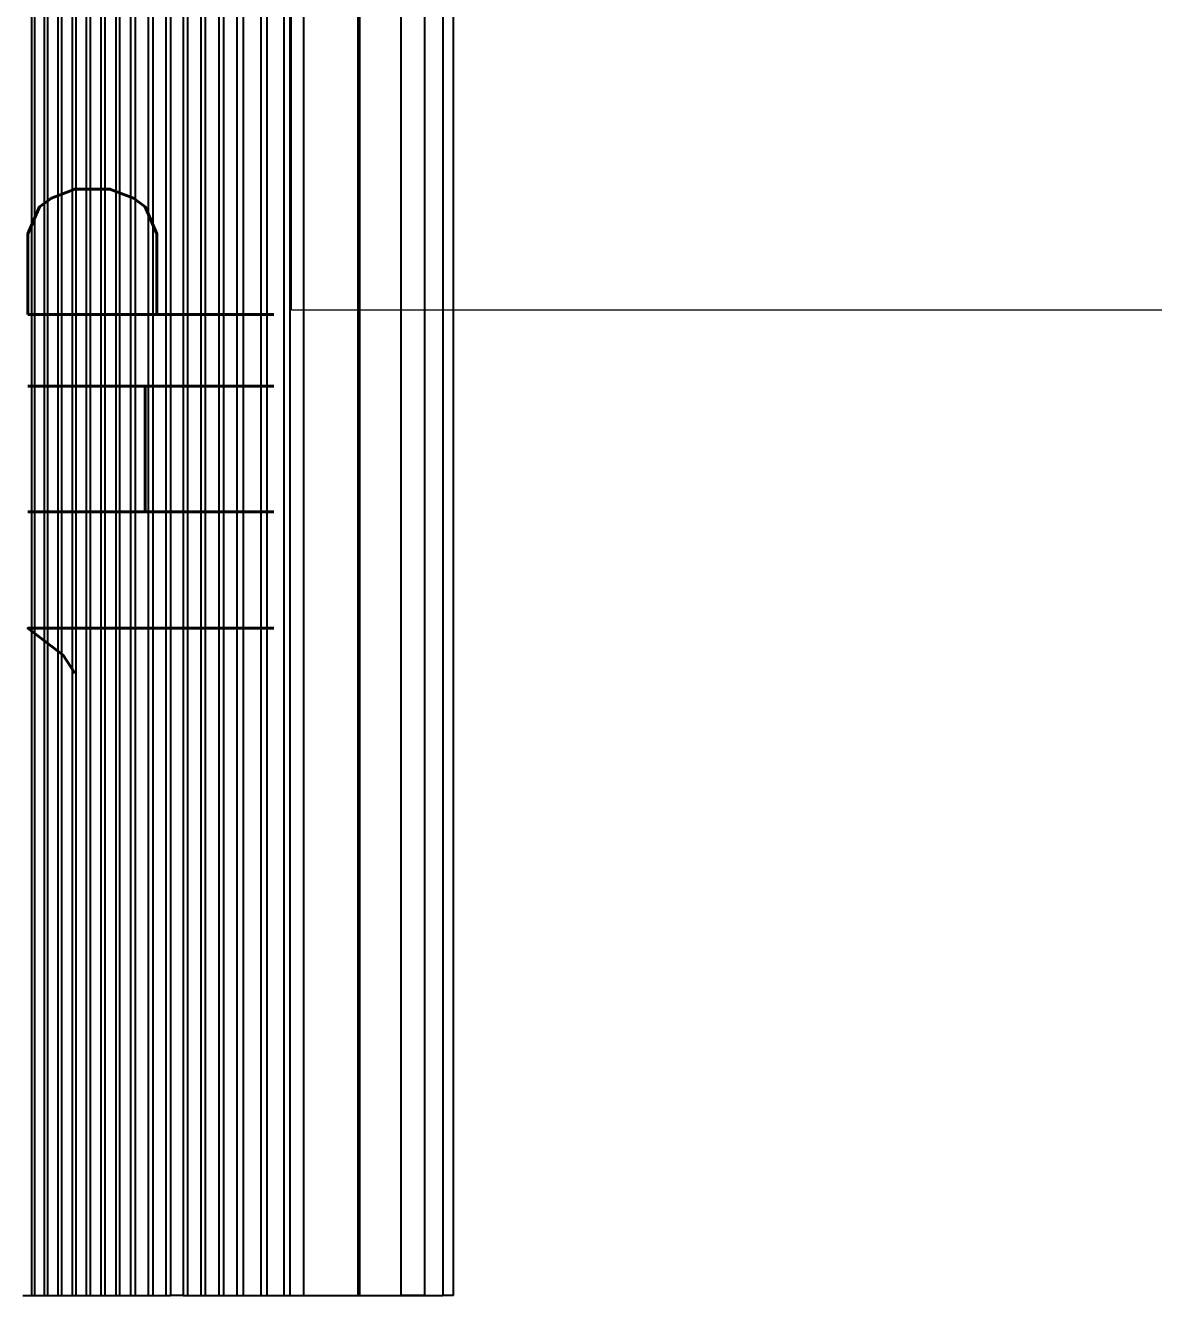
# Model space of a CAD drawing. Header units: inches. Extents: x -86493719 to 430035, y 21644 to 1519532.
# Drawn here: x 51832 to 53115, y 65808 to 67252 of the extents above; entities that cross this region are included whole.
import ezdxf

# ---------------------------------------------------------------- set-up
doc = ezdxf.new("R2010")
doc.units = ezdxf.units.IN
doc.header["$MEASUREMENT"] = 0
doc.layers.add('1', color=8, linetype='Continuous', lineweight=9)
doc.layers.add('Edges', color=7, linetype='Continuous')
doc.styles.add('LAILA', font='romans.shx', dxfattribs={"width": 0.85})

# ---------------------------------------------------------------- blocks, each defined once
blk = doc.blocks.new('1.0HP AIR CONDITION')
for p, q in [((-1478.9, 33.2), (-1478.9, 59.6)), ((-1478.9, 59.6), (409, 59.6)), ((409, 33.2), (-1478.9, 33.2))]:
    blk.add_line(p, q)
at = {"layer": 'Edges'}
for p, q in [((-1478.9, 489.8), (-1478.9, 480)), ((-1478.9, 480), (-1478.9, 476.4)), ((409, 480), (-1478.9, 480)), ((409, 476.4), (-1478.9, 476.4)), ((-1478.9, 476.4), (-1478.9, 465.7)), ((409, 465.7), (-1478.9, 465.7)), ((-1478.9, 465.7), (-1478.9, 461.7)), ((409, 461.7), (-1478.9, 461.7)), ((-1478.9, 461.7), (-1478.9, 450.1)), ((409, 450.1), (-1478.9, 450.1)), ((-1478.9, 450.1), (-1478.9, 445.7)), ((-1478.9, 445.7), (-1478.9, 433.8)), ((409, 445.7), (-1478.9, 445.7)), ((409, 433.8), (-1478.9, 433.8)), ((-1478.9, 433.8), (-1478.9, 429.7)), ((409, 429.7), (-1478.9, 429.7)), ((-1478.9, 429.7), (-1478.9, 417.9)), ((409, 417.9), (-1478.9, 417.9)), ((-1478.9, 417.9), (-1478.9, 413.2)), ((409, 413.2), (-1478.9, 413.2)), ((-1478.9, 413.2), (-1478.9, 400.9)), ((409, 400.9), (-1478.9, 400.9)), ((-1478.9, 400.9), (-1478.9, 396.5)), ((409, 396.5), (-1478.9, 396.5)), ((-1478.9, 396.5), (-1478.9, 384.1)), ((409, 384.1), (-1478.9, 384.1)), ((-1478.9, 384.1), (-1478.9, 379.7)), ((409, 379.7), (-1478.9, 379.7)), ((-1478.9, 379.7), (-1478.9, 367.2)), ((409, 367.2), (-1478.9, 367.2)), ((-1478.9, 367.2), (-1478.9, 362.2)), ((409, 362.2), (-1478.9, 362.2)), ((-1478.9, 362.2), (-1478.9, 347.1)), ((409, 347.1), (-1478.9, 347.1)), ((-1478.9, 347.1), (-1478.9, 341.8)), ((-1478.9, 341.8), (-1478.9, 327.2)), ((409, 341.8), (-1478.9, 341.8)), ((409, 327.2), (-1478.9, 327.2)), ((-1478.9, 327.2), (-1478.9, 322)), ((409, 322), (-1478.9, 322)), ((-1478.9, 307.5), (-1478.9, 322)), ((409, 307.5), (-1478.9, 307.5)), ((-1478.9, 307.5), (-1478.9, 302.4)), ((-1478.9, 302.4), (-1478.9, 287.3)), ((409, 302.4), (-1478.9, 302.4)), ((409, 287.3), (-1478.9, 287.3)), ((-1478.9, 287.3), (-1478.9, 282.6)), ((-1478.9, 282.6), (-1478.9, 266.9)), ((409, 282.6), (-1478.9, 282.6)), ((409, 266.9), (-1478.9, 266.9)), ((-1478.9, 266.9), (-1478.9, 261.5)), ((409, 261.5), (-1478.9, 261.5)), ((-1478.9, 261.5), (-1478.9, 246.4)), ((409, 246.4), (-1478.9, 246.4)), ((-1478.9, 246.4), (-1478.9, 239.2)), ((409, 239.2), (-1478.9, 239.2)), ((-1478.9, 239.2), (-1478.9, 219.2)), ((409, 219.2), (-1478.9, 219.2)), ((-1478.9, 219.2), (-1478.9, 212.2)), ((409, 212.2), (-1478.9, 212.2)), ((-1478.9, 212.2), (-1478.9, 193.1)), ((-1478.9, 193.1), (-1478.9, 186.1)), ((409, 193.1), (-1478.9, 193.1)), ((409, 186.1), (-1478.9, 186.1)), ((-1478.9, 186.1), (-1478.9, 170.5)), ((409, 170.5), (-1478.9, 170.5)), ((-1478.9, 170.5), (-1478.9, 108.8)), ((409, 108.8), (-1478.9, 108.8)), ((-1478.9, 108.8), (-1478.9, 107.1)), ((409, 107.1), (-1478.9, 107.1)), ((-1478.9, 107.1), (-1478.9, 12.2)), ((-1351.8, 12.2), (-1478.9, 12.2)), ((-1478.9, 0), (-1478.9, 12.2)), ((-1478.9, 0), (409, 0)), ((-1350.3, 12.2), (-1351.8, 12.2)), ((269.6, 12.2), (-1350.3, 12.2))]:
    blk.add_line(p, q, dxfattribs=at)
at = {"insert": (-832.4, 484), "char_height": 279.73, "width": 2738.785, "attachment_point": 1, "style": 'LAILA'}
blk.add_mtext('1HP', dxfattribs=at)

msp = doc.modelspace()

# ---------------------------------------------------------------- linework, layer by layer
at = {"layer": '1'}
msp.add_lwpolyline([(52134.3, 68928.6), (53634.3, 68928.6), (53634.3, 66928.6), (52134.3, 66928.6)], close=True, dxfattribs=at)

# ---------------------------------------------------------------- block references
at = {"rotation": 90}
msp.add_blockref('1.0HP AIR CONDITION', (52318.6, 67287.3), dxfattribs=at)

doc.saveas('drawing.dxf')
